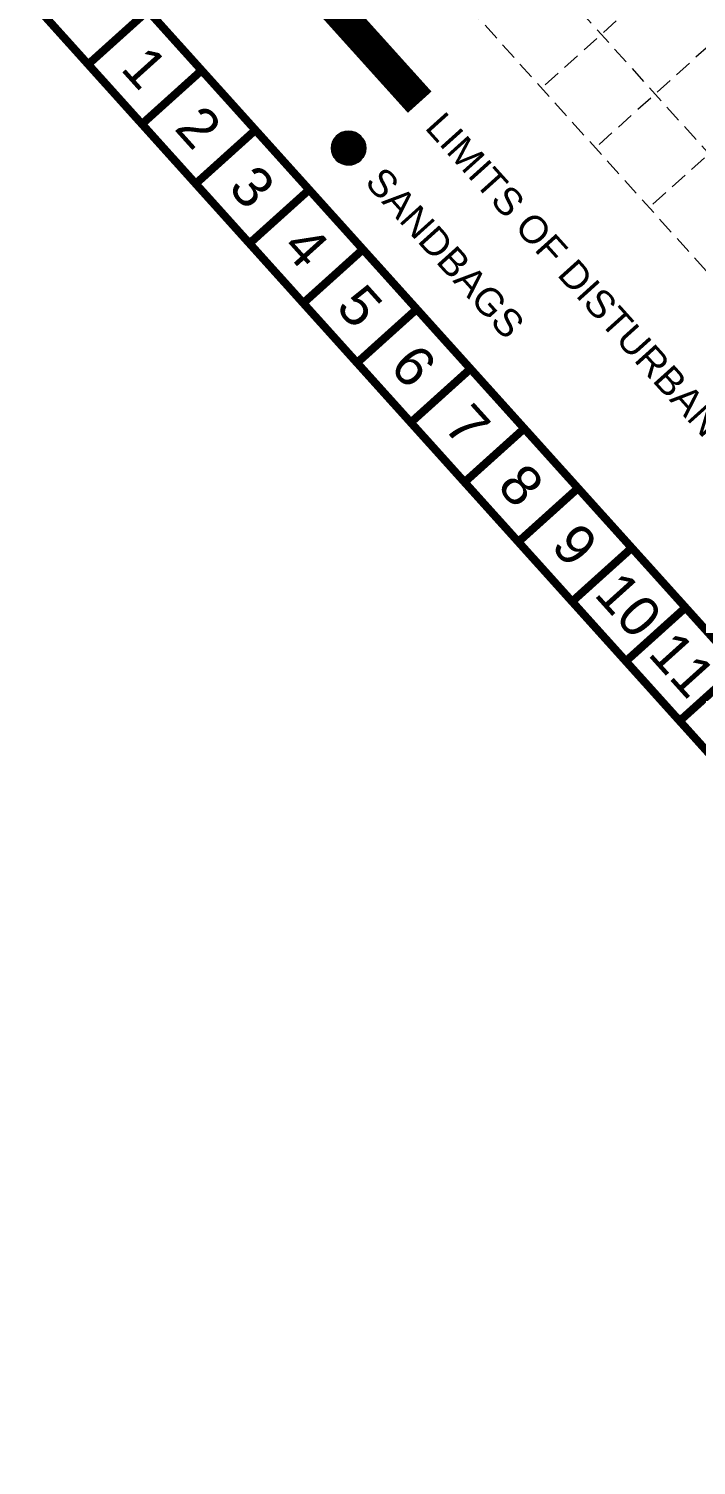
# Model space of a CAD drawing. Header units: inches. Extents: x 5194 to 8721, y 2249 to 5862.
# Drawn here: x 5194 to 5597, y 3677 to 4545 of the extents above; entities that cross this region are included whole.
import ezdxf
from ezdxf.enums import TextEntityAlignment as Align

# ---------------------------------------------------------------- set-up
doc = ezdxf.new("R2010")
doc.units = ezdxf.units.IN
doc.header["$LTSCALE"] = 60
doc.header["$MEASUREMENT"] = 0
doc.linetypes.add('HIDDEN', pattern=[0.375, 0.25, -0.125])
for name, color, linetype in [('03139 TOPO$0$EP', 7, 'Continuous'), ('BASE', 7, 'Continuous'), ('grid', 254, 'HIDDEN'), ('LEGEND', 7, 'Continuous'), ('SANDBAGS', 2, 'Continuous')]:
    doc.layers.add(name, color=color, linetype=linetype)
doc.styles.add("L200'", font='ARIAL.TTF', dxfattribs={"height": 0.001969})
doc.styles.get("Standard").update_dxf_attribs({"font": 'ARIAL.TTF'})

msp = doc.modelspace()

# ---------------------------------------------------------------- hatches: boundary and pattern name
at = {"layer": 'SANDBAGS'}
h = msp.add_hatch(dxfattribs=at)
h.set_pattern_fill('ANSI31', color=2, style=0)
edge = h.paths.add_edge_path()
edge.add_arc((5386.97, 4472.81), 10.16, 0, 360)

# ---------------------------------------------------------------- linework, layer by layer
at = {"layer": '03139 TOPO$0$EP'}
for points in [[(5687.67, 4400.98, 0.000003), (5652.93, 4443.58, 0.000043)], [(5644.02, 4454.5, 0.00002), (5624.96, 4477.86, 0.00002)]]:
    msp.add_lwpolyline(points, format="xyb", dxfattribs=at)
at = {"layer": 'BASE', "const_width": 4.85}
for points in [[(5197.3, 4559.43), (7275.23, 2252.27), (8717.2, 3550.97), (6639.28, 5858.13)], [(5265.74, 4555.91), (7278.83, 2320.62), (8648.75, 3554.51), (6636.09, 5789.29)]]:
    msp.add_lwpolyline(points, close=True, dxfattribs=at)
for points in [[(5229.77, 4523.38), (5265.82, 4555.84)], [(5262.24, 4487.33), (5298.29, 4519.79)], [(5294.7, 4451.28), (5330.75, 4483.75)], [(5327.17, 4415.23), (5363.22, 4447.7)], [(5359.64, 4379.18), (5395.69, 4411.65)], [(5392.11, 4343.13), (5428.16, 4375.6)], [(5424.57, 4307.08), (5460.62, 4339.55)], [(5457.04, 4271.03), (5493.09, 4303.5)], [(5489.51, 4234.98), (5525.56, 4267.45)], [(5521.98, 4198.93), (5558.03, 4231.4)], [(5554.45, 4162.88), (5590.49, 4195.35)], [(5586.91, 4126.83), (5622.96, 4159.3)]]:
    msp.add_lwpolyline(points, dxfattribs=at)
at = {"layer": 'grid', "color": 252, "linetype": 'HIDDEN', "lineweight": 0, "ltscale": 0.7}
for p, q in [((6765.8, 5645.84), (5503.57, 4509.03)), ((6798.27, 5609.79), (5536.04, 4472.98)), ((6830.73, 5573.74), (5568.5, 4436.93)), ((5410.59, 4684.76), (7423.57, 2449.7)), ((5374.54, 4652.3), (7387.52, 2417.23))]:
    msp.add_line(p, q, dxfattribs=at)
at = {"layer": 'LEGEND', "color": 1, "linetype": 'HIDDEN', "ltscale": 1.7, "const_width": 19.21}
msp.add_lwpolyline([(5365.42, 4572.17), (5429.94, 4500.54)], dxfattribs=at)
at = {"layer": 'SANDBAGS', "color": 2}
msp.add_circle((5386.97, 4472.81), 10.16, dxfattribs=at)

# ---------------------------------------------------------------- texts
at = {"layer": 'BASE'}
for s, height, p in [('1', 24.26, (5264.03, 4521.59)), ('2', 24.26, (5296.5, 4485.54)), ('3', 24.26, (5328.96, 4449.49)), ('4', 24.26, (5361.43, 4413.44)), ('5', 24.26, (5393.9, 4377.39)), ('6', 24.26, (5426.37, 4341.34)), ('7', 24.26, (5458.83, 4305.29)), ('8', 24.26, (5491.3, 4269.24)), ('9', 24.26, (5523.77, 4233.19)), ('10', 24.257, (5556.24, 4197.14)), ('11', 24.257, (5588.7, 4161.09))]:
    msp.add_text(s, height=height, rotation=312.00749, dxfattribs=at).set_placement(p, align=Align.MIDDLE_CENTER)
at = {"layer": 'LEGEND', "style": "L200'"}
for s, height, p in [('LIMITS OF DISTURBANCE', 16.5432, (5432.46, 4484.86)), ('SANDBAGS', 16.543, (5396.23, 4451.76))]:
    msp.add_text(s, height=height, rotation=312.00749, dxfattribs=at).set_placement(p)

doc.saveas('drawing.dxf')
